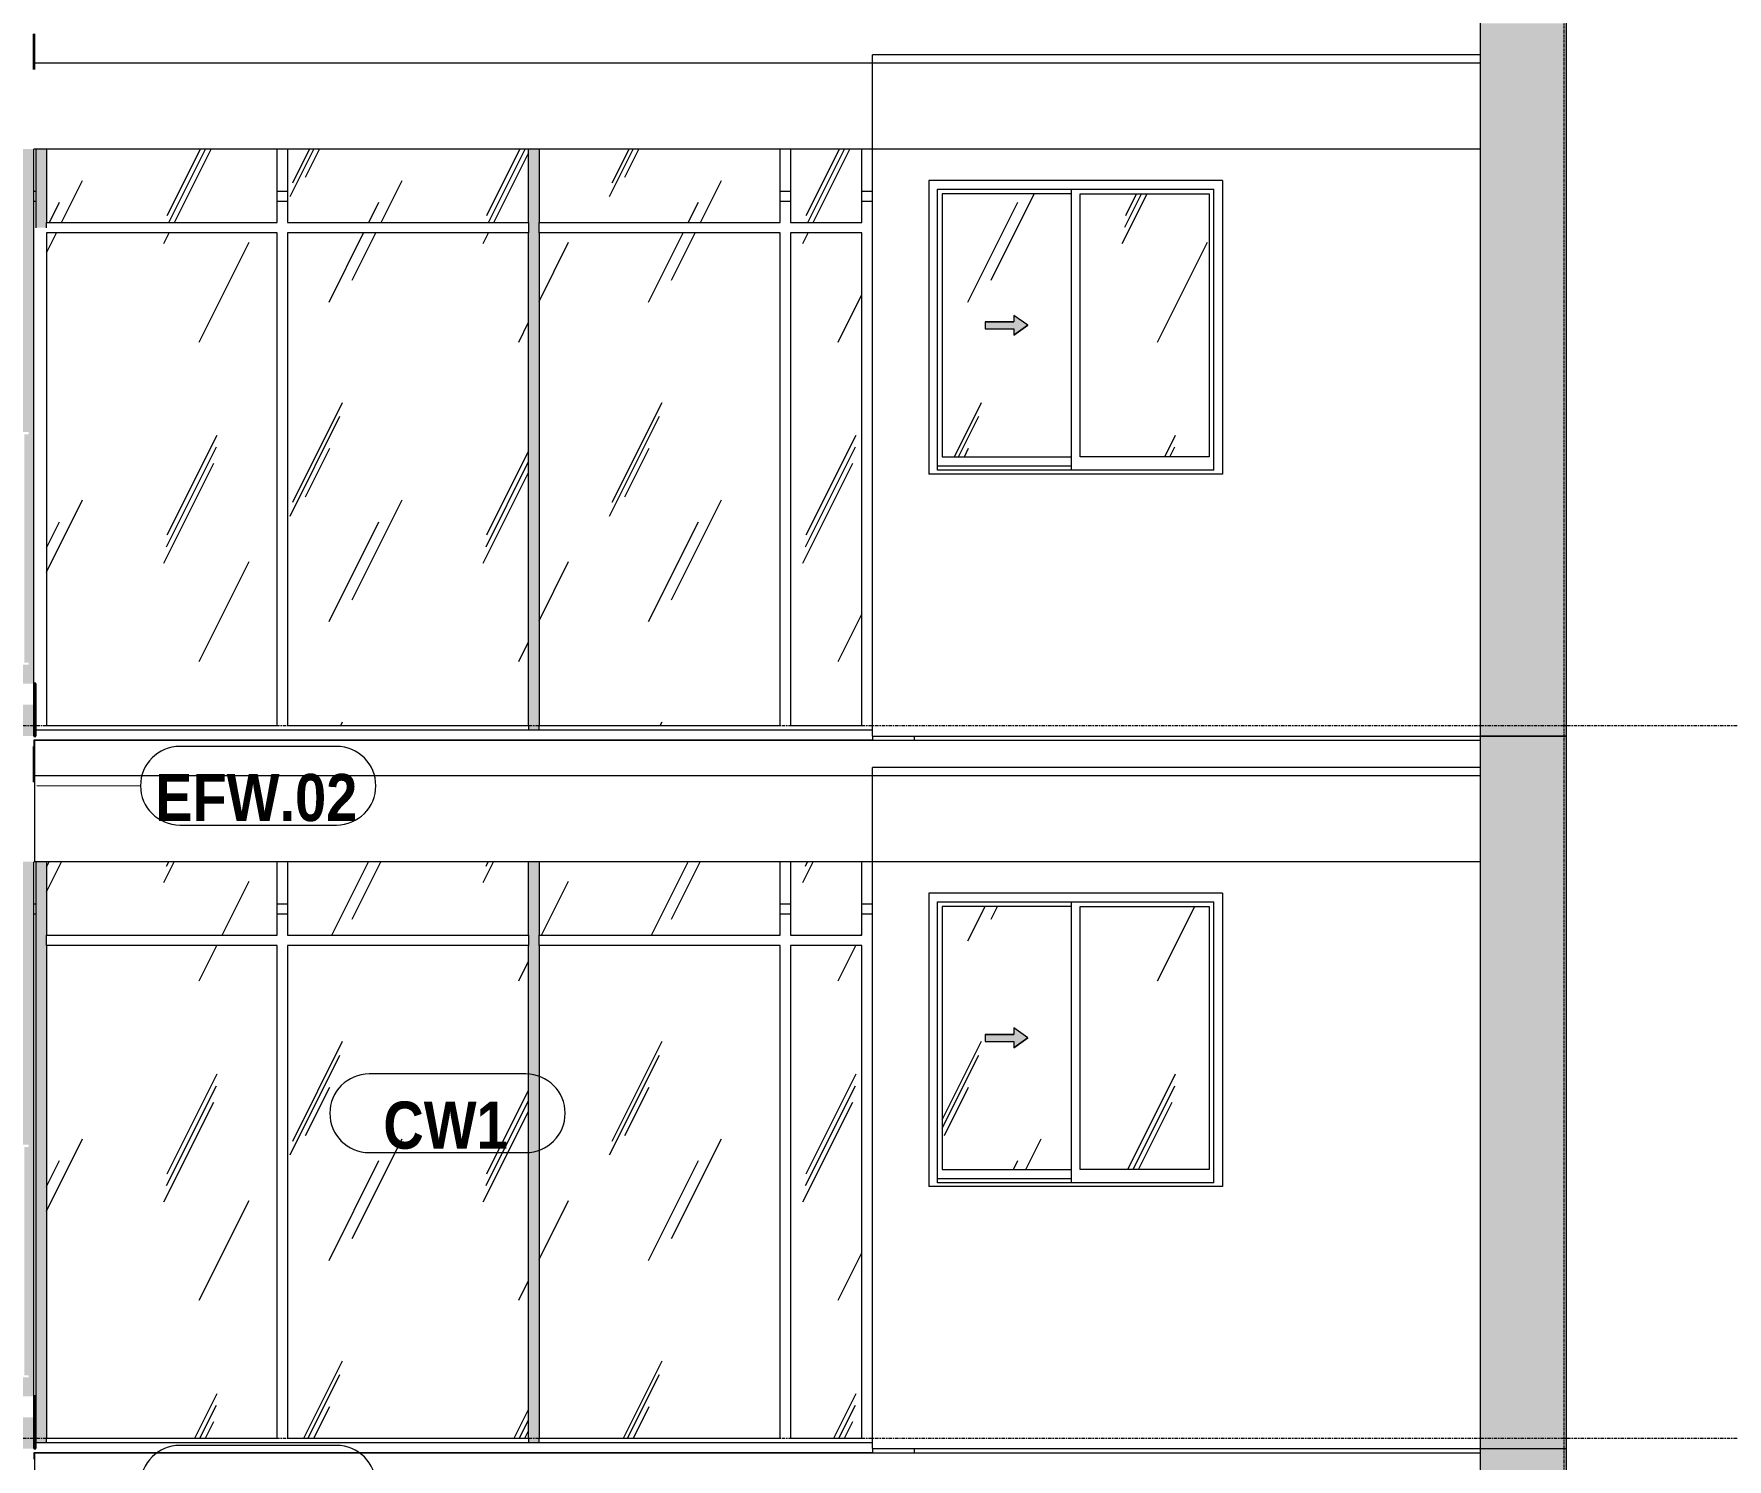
# Model space of a CAD drawing. Header units: millimetres. Extents: x 3451 to 201731, y -8641 to 35300.
# Drawn here: x 176091 to 184169, y 8900 to 15700 of the extents above; entities that cross this region are included whole.
import ezdxf

# ---------------------------------------------------------------- set-up
doc = ezdxf.new("R2010")
doc.units = ezdxf.units.MM
for name, pattern in [('1 NÉT CALL OUT', [6, 3, -3]), ('Centre', [31.75, 6.35, -4.7625, 15.875, -4.7625]), ('Grid Line', [22.225, 12.7, -3.175, 3.175, -3.175])]:
    doc.linetypes.add(name, pattern=pattern)
for name, color, linetype, lineweight in [('0-2', 50, 'Continuous', 5), ('A-CLNG', 13, 'Continuous', 9), ('A-DETL-GENF', 92, 'Continuous', 9), ('A-DETL-GENF-2', 92, '1 NÉT CALL OUT', 9), ('A-FLOR', 192, 'Continuous', 9), ('A-FLOR-1', 10, 'Continuous', 35), ('A-FLOR-2', 7, 'Continuous', 9), ('A-FLOR-LEVL-2', 51, 'Centre', 9), ('A-GLAZ', 151, 'Continuous', 9), ('A-GLAZ-3', 7, '1 NÉT CALL OUT', 9), ('A-GLAZ-CURT', 52, 'Continuous', 9), ('A-GLAZ-CWMG', 51, 'Continuous', 9), ('A-WALL', 113, 'Continuous', 9), ('A-WALL-IDEN', 211, 'Continuous', 9), ('A-WALL-PATT-3', 111, 'Continuous', 5), ('I-WALL-2', 2, 'Continuous', 25), ('S-BEAM-1', 12, 'Continuous', 5), ('S-BEAM-3', 7, 'Continuous', 9), ('S-GRID-1', 1, 'Grid Line', 9)]:
    doc.layers.add(name, color=color, linetype=linetype, lineweight=lineweight)
doc.styles.add('Arial_B', font='arialbd.ttf', dxfattribs={"width": 0.85, "height": 225})
pattern_1 = [(63.435, (-50196.8, 14229.33), (-0.001, 1524.001), [532.46, -2875.304]), (63.435, (-51720.8, 14229.33), (-0.001, 1524.001), [532.46, -2875.304]), (63.435, (-49467.24, 14523.8), (-0.001, 1524.001), [532.46, -2875.304]), (63.435, (-50991.24, 14523.8), (-0.001, 1524.001), [532.46, -2875.304]), (63.435, (-49577.66, 14419.83), (-0.001, 1524.001), [532.46, -2875.304]), (63.435, (-51101.66, 14419.83), (-0.001, 1524.001), [532.46, -2875.304]), (63.435, (-49690.2, 15015.1), (-0.001, 1524.001), [258.8, -3148.965]), (63.435, (-51214.2, 15015.1), (-0.001, 1524.001), [258.8, -3148.965]), (63.435, (-49763.8, 14922.95), (-0.001, 1524.001), [532.46, -2875.304]), (63.435, (-51287.8, 14922.95), (-0.001, 1524.001), [532.46, -2875.304]), (63.435, (-49750.84, 14989.1), (-0.001, 1524.001), [532.46, -2875.304]), (63.435, (-51274.84, 14989.1), (-0.001, 1524.001), [532.46, -2875.304]), (63.435, (-50365.7, 14698.94), (-0.001, 1524.001), [532.46, -2875.304]), (63.435, (-51889.7, 14698.94), (-0.001, 1524.001), [532.46, -2875.304]), (63.435, (-50352.7, 14776.9), (-0.001, 1524.001), [532.46, -2875.304]), (63.435, (-51876.7, 14776.9), (-0.001, 1524.001), [532.46, -2875.304]), (63.435, (-50349.2, 14833.1), (-0.001, 1524.001), [532.46, -2875.304]), (63.435, (-51873.2, 14833.1), (-0.001, 1524.001), [532.46, -2875.304])]

# ---------------------------------------------------------------- blocks, each defined once
blk = doc.blocks.new('NCV_TKTC_KET CAU_rvt-2-TKCS_MẶT CẮT D')
at = {"layer": 'S-BEAM-1'}
for points in [[(-24536.9, 12350), (-24536.9, 12500), (-24736.9, 12500), (-24736.9, 12350)], [(-24536.9, 8950), (-24536.9, 9100), (-24736.9, 9100), (-24736.9, 8950)]]:
    blk.add_hatch(color=256, dxfattribs=at).paths.add_polyline_path(points)
at = {"layer": 'A-FLOR-1'}
for p, q in [((-24535.3, 15530), (-24535.3, 15700)), ((-24535.3, 12130), (-24535.3, 12300))]:
    blk.add_line(p, q, dxfattribs=at)
at = {"layer": 'A-FLOR-2'}
for p, q in [((-17636.9, 15560), (-24535.3, 15560)), ((-24536.8, 12330), (-24536.8, 12300)), ((-24536.8, 12330), (-17636.9, 12330)), ((-20336.9, 12350), (-20336.9, 12330)), ((-17636.9, 12160), (-24535.3, 12160)), ((-24536.8, 8930), (-24536.8, 8900)), ((-24536.8, 8930), (-17636.9, 8930)), ((-20336.9, 8950), (-20336.9, 8930))]:
    blk.add_line(p, q, dxfattribs=at)
at = {"layer": 'S-BEAM-3'}
for p, q in [((-17636.9, 15150), (-24536.9, 15150)), ((-24534.3, 12330), (-17636.9, 12330)), ((-24534.3, 12330), (-24534.3, 11750)), ((-17636.9, 11750), (-24534.3, 11750)), ((-24534.3, 8930), (-17636.9, 8930)), ((-24534.3, 8930), (-24534.3, 8350))]:
    blk.add_line(p, q, dxfattribs=at)
blk = doc.blocks.new('System Panel - Glazed-V330-TKCS_MẶT CẮT D')
at = {"layer": 'A-GLAZ-CURT'}
h = blk.add_hatch(dxfattribs=at)
h.set_pattern_fill('FP_34', color=256, style=0, pattern_type=2)
h.set_pattern_definition(pattern_1)
h.paths.add_polyline_path([(-23376.9, 9000), (-23376.9, 11350), (-24476.9, 11350), (-24476.9, 9000)])
for p, q in [((-23376.9, 11350), (-24476.9, 11350)), ((-24476.9, 11350), (-24476.9, 9000)), ((-23376.9, 9000), (-23376.9, 11350)), ((-24476.9, 9000), (-23376.9, 9000))]:
    blk.add_line(p, q, dxfattribs=at)
blk = doc.blocks.new('System Panel - Glazed-V331-TKCS_MẶT CẮT D')
at = {"layer": 'A-GLAZ-CURT'}
h = blk.add_hatch(dxfattribs=at)
h.set_pattern_fill('FP_34', color=256, style=0, pattern_type=2)
h.set_pattern_definition(pattern_1)
h.paths.add_polyline_path([(-22176.9, 9000), (-22176.9, 11350), (-23326.9, 11350), (-23326.9, 9000)])
for p, q in [((-22176.9, 11350), (-23326.9, 11350)), ((-23326.9, 11350), (-23326.9, 9000)), ((-22176.9, 9000), (-22176.9, 11350)), ((-23326.9, 9000), (-22176.9, 9000))]:
    blk.add_line(p, q, dxfattribs=at)
blk = doc.blocks.new('System Panel - Glazed-V332-TKCS_MẶT CẮT D')
at = {"layer": 'A-GLAZ-CURT'}
h = blk.add_hatch(dxfattribs=at)
h.set_pattern_fill('FP_34', color=256, style=0, pattern_type=2)
h.set_pattern_definition(pattern_1)
h.paths.add_polyline_path([(-21898.4, 9000), (-20976.9, 9000), (-20976.9, 11350), (-22126.9, 11350), (-22126.9, 9000)])
for p, q in [((-20976.9, 11350), (-22126.9, 11350)), ((-22126.9, 11350), (-22126.9, 9000)), ((-20976.9, 9000), (-20976.9, 11350)), ((-22126.9, 9000), (-20976.9, 9000))]:
    blk.add_line(p, q, dxfattribs=at)
blk = doc.blocks.new('System Panel - Glazed-V333-TKCS_MẶT CẮT D')
at = {"layer": 'A-GLAZ-CURT'}
h = blk.add_hatch(dxfattribs=at)
h.set_pattern_fill('FP_34', color=256, style=0, pattern_type=2)
h.set_pattern_definition(pattern_1)
h.paths.add_polyline_path([(-20586.9, 9000), (-20586.9, 11350), (-20926.9, 11350), (-20926.9, 9000), (-20592.2, 9000)])
for p, q in [((-20586.9, 11350), (-20926.9, 11350)), ((-20926.9, 11350), (-20926.9, 9000)), ((-20586.9, 9000), (-20586.9, 11350)), ((-20926.9, 9000), (-20586.9, 9000))]:
    blk.add_line(p, q, dxfattribs=at)
blk = doc.blocks.new('System Panel - Glazed-V334-TKCS_MẶT CẮT D')
at = {"layer": 'A-GLAZ-CURT'}
h = blk.add_hatch(dxfattribs=at)
h.set_pattern_fill('FP_34', color=256, style=0, pattern_type=2)
h.set_pattern_definition(pattern_1)
h.paths.add_polyline_path([(-23376.9, 11400), (-23376.9, 11750), (-24476.9, 11750), (-24476.9, 11400)])
for p, q in [((-24476.9, 11750), (-24476.9, 11400)), ((-23376.9, 11400), (-23376.9, 11750)), ((-24476.9, 11400), (-23376.9, 11400))]:
    blk.add_line(p, q, dxfattribs=at)
blk = doc.blocks.new('System Panel - Glazed-V335-TKCS_MẶT CẮT D')
at = {"layer": 'A-GLAZ-CURT'}
h = blk.add_hatch(dxfattribs=at)
h.set_pattern_fill('FP_34', color=256, style=0, pattern_type=2)
h.set_pattern_definition(pattern_1)
h.paths.add_polyline_path([(-22176.9, 11400), (-22176.9, 11750), (-23326.9, 11750), (-23326.9, 11400)])
for p, q in [((-23326.9, 11750), (-23326.9, 11400)), ((-22176.9, 11400), (-22176.9, 11750)), ((-23326.9, 11400), (-22176.9, 11400))]:
    blk.add_line(p, q, dxfattribs=at)
blk = doc.blocks.new('System Panel - Glazed-V336-TKCS_MẶT CẮT D')
at = {"layer": 'A-GLAZ-CURT'}
h = blk.add_hatch(dxfattribs=at)
h.set_pattern_fill('FP_34', color=256, style=0, pattern_type=2)
h.set_pattern_definition(pattern_1)
h.paths.add_polyline_path([(-20976.9, 11400), (-20976.9, 11750), (-22126.9, 11750), (-22126.9, 11400), (-21898.4, 11400)])
for p, q in [((-22126.9, 11750), (-22126.9, 11400)), ((-20976.9, 11400), (-20976.9, 11750)), ((-22126.9, 11400), (-20976.9, 11400))]:
    blk.add_line(p, q, dxfattribs=at)
blk = doc.blocks.new('System Panel - Glazed-V337-TKCS_MẶT CẮT D')
at = {"layer": 'A-GLAZ-CURT'}
h = blk.add_hatch(dxfattribs=at)
h.set_pattern_fill('FP_34', color=256, style=0, pattern_type=2)
h.set_pattern_definition(pattern_1)
h.paths.add_polyline_path([(-20586.9, 11400), (-20586.9, 11750), (-20926.9, 11750), (-20926.9, 11400), (-20592.2, 11400)])
for p, q in [((-20926.9, 11750), (-20926.9, 11400)), ((-20586.9, 11400), (-20586.9, 11750)), ((-20926.9, 11400), (-20586.9, 11400))]:
    blk.add_line(p, q, dxfattribs=at)
blk = doc.blocks.new('Rectangular Mullion - 50 x 100mm-1286810-TKCS_MẶT CẮT D')
at = {"layer": 'A-GLAZ-CWMG'}
blk.add_hatch(color=256, dxfattribs=at).paths.add_polyline_path([(-24526.9, 11375), (-24476.9, 11375), (-24476.9, 11750), (-24526.9, 11750), (-24526.9, 11690.7)])
for p, q in [((-24526.9, 11750), (-24526.9, 11375)), ((-24476.9, 11375), (-24476.9, 11400))]:
    blk.add_line(p, q, dxfattribs=at)
blk = doc.blocks.new('Rectangular Mullion - 50 x 100mm-V338-TKCS_MẶT CẮT D')
at = {"layer": 'A-GLAZ-CWMG'}
blk.add_hatch(color=256, dxfattribs=at).paths.add_polyline_path([(-24476.9, 8980), (-24476.9, 11375), (-24526.9, 11375), (-24526.9, 8980), (-24510.6, 8980)])
for p, q in [((-24526.9, 11375), (-24526.9, 9200)), ((-24476.9, 11350), (-24476.9, 11375)), ((-24476.9, 8980), (-24476.9, 9000))]:
    blk.add_line(p, q, dxfattribs=at)
blk = doc.blocks.new('Rectangular Mullion - 50 x 100mm-V339-TKCS_MẶT CẮT D')
at = {"layer": 'A-GLAZ-CWMG'}
blk.add_hatch(color=256, dxfattribs=at).paths.add_polyline_path([(-22176.9, 8980), (-22126.9, 8980), (-22126.9, 11375), (-22176.9, 11375), (-22176.9, 9000)])
for p, q in [((-22176.9, 11375), (-22176.9, 11350)), ((-22126.9, 11350), (-22126.9, 11375)), ((-22176.9, 9000), (-22176.9, 8980)), ((-22126.9, 8980), (-22126.9, 9000))]:
    blk.add_line(p, q, dxfattribs=at)
blk = doc.blocks.new('Rectangular Mullion - 50 x 100mm-1286805-TKCS_MẶT CẮT D')
at = {"layer": 'A-GLAZ-CWMG'}
blk.add_hatch(color=256, dxfattribs=at).paths.add_polyline_path([(-22126.9, 7975), (-22126.9, 8350), (-22176.9, 8350), (-22176.9, 7975)])
for p, q in [((-22176.9, 8000), (-22176.9, 7975)), ((-22126.9, 7975), (-22126.9, 8000))]:
    blk.add_line(p, q, dxfattribs=at)
blk = doc.blocks.new('System Panel - Glazed-V486-TKCS_MẶT CẮT D')
at = {"layer": 'A-GLAZ-CURT'}
h = blk.add_hatch(dxfattribs=at)
h.set_pattern_fill('FP_34', color=256, style=0, pattern_type=2)
h.set_pattern_definition(pattern_1)
h.paths.add_polyline_path([(-23376.9, 12400), (-23376.9, 14750), (-24476.9, 14750), (-24476.9, 12400)])
for p, q in [((-23376.9, 14750), (-24476.9, 14750)), ((-24476.9, 14750), (-24476.9, 12400)), ((-23376.9, 12400), (-23376.9, 14750)), ((-24476.9, 12400), (-23376.9, 12400))]:
    blk.add_line(p, q, dxfattribs=at)
blk = doc.blocks.new('System Panel - Glazed-V487-TKCS_MẶT CẮT D')
at = {"layer": 'A-GLAZ-CURT'}
h = blk.add_hatch(dxfattribs=at)
h.set_pattern_fill('FP_34', color=256, style=0, pattern_type=2)
h.set_pattern_definition(pattern_1)
h.paths.add_polyline_path([(-22176.9, 12400), (-22176.9, 14750), (-23326.9, 14750), (-23326.9, 12400)])
for p, q in [((-22176.9, 14750), (-23326.9, 14750)), ((-23326.9, 14750), (-23326.9, 12400)), ((-22176.9, 12400), (-22176.9, 14750)), ((-23326.9, 12400), (-22176.9, 12400))]:
    blk.add_line(p, q, dxfattribs=at)
blk = doc.blocks.new('System Panel - Glazed-V488-TKCS_MẶT CẮT D')
at = {"layer": 'A-GLAZ-CURT'}
h = blk.add_hatch(dxfattribs=at)
h.set_pattern_fill('FP_34', color=256, style=0, pattern_type=2)
h.set_pattern_definition(pattern_1)
h.paths.add_polyline_path([(-20976.9, 12400), (-20976.9, 14750), (-22126.9, 14750), (-22126.9, 12400), (-21898.4, 12400)])
for p, q in [((-20976.9, 14750), (-22126.9, 14750)), ((-22126.9, 14750), (-22126.9, 12400)), ((-20976.9, 12400), (-20976.9, 14750)), ((-22126.9, 12400), (-20976.9, 12400))]:
    blk.add_line(p, q, dxfattribs=at)
blk = doc.blocks.new('System Panel - Glazed-V489-TKCS_MẶT CẮT D')
at = {"layer": 'A-GLAZ-CURT'}
h = blk.add_hatch(dxfattribs=at)
h.set_pattern_fill('FP_34', color=256, style=0, pattern_type=2)
h.set_pattern_definition(pattern_1)
h.paths.add_polyline_path([(-20926.9, 12400), (-20586.9, 12400), (-20586.9, 14750), (-20926.9, 14750), (-20926.9, 14158.1)])
for p, q in [((-20586.9, 14750), (-20926.9, 14750)), ((-20926.9, 14750), (-20926.9, 12400)), ((-20586.9, 12400), (-20586.9, 14750)), ((-20926.9, 12400), (-20586.9, 12400))]:
    blk.add_line(p, q, dxfattribs=at)
blk = doc.blocks.new('System Panel - Glazed-V490-TKCS_MẶT CẮT D')
at = {"layer": 'A-GLAZ-CURT'}
h = blk.add_hatch(dxfattribs=at)
h.set_pattern_fill('FP_34', color=256, style=0, pattern_type=2)
h.set_pattern_definition(pattern_1)
h.paths.add_polyline_path([(-23376.9, 14800), (-23376.9, 15150), (-24476.9, 15150), (-24476.9, 14800)])
for p, q in [((-24476.9, 15150), (-24476.9, 14800)), ((-23376.9, 14800), (-23376.9, 15150)), ((-24476.9, 14800), (-23376.9, 14800))]:
    blk.add_line(p, q, dxfattribs=at)
blk = doc.blocks.new('System Panel - Glazed-V491-TKCS_MẶT CẮT D')
at = {"layer": 'A-GLAZ-CURT'}
h = blk.add_hatch(dxfattribs=at)
h.set_pattern_fill('FP_34', color=256, style=0, pattern_type=2)
h.set_pattern_definition(pattern_1)
h.paths.add_polyline_path([(-22176.9, 14800), (-22176.9, 15150), (-23326.9, 15150), (-23326.9, 14800)])
for p, q in [((-23326.9, 15150), (-23326.9, 14800)), ((-22176.9, 14800), (-22176.9, 15150)), ((-23326.9, 14800), (-22176.9, 14800))]:
    blk.add_line(p, q, dxfattribs=at)
blk = doc.blocks.new('System Panel - Glazed-V492-TKCS_MẶT CẮT D')
at = {"layer": 'A-GLAZ-CURT'}
h = blk.add_hatch(dxfattribs=at)
h.set_pattern_fill('FP_34', color=256, style=0, pattern_type=2)
h.set_pattern_definition(pattern_1)
h.paths.add_polyline_path([(-21898.4, 14800), (-20976.9, 14800), (-20976.9, 15150), (-22126.9, 15150), (-22126.9, 14800)])
for p, q in [((-22126.9, 15150), (-22126.9, 14800)), ((-20976.9, 14800), (-20976.9, 15150)), ((-22126.9, 14800), (-20976.9, 14800))]:
    blk.add_line(p, q, dxfattribs=at)
blk = doc.blocks.new('System Panel - Glazed-V493-TKCS_MẶT CẮT D')
at = {"layer": 'A-GLAZ-CURT'}
h = blk.add_hatch(dxfattribs=at)
h.set_pattern_fill('FP_34', color=256, style=0, pattern_type=2)
h.set_pattern_definition(pattern_1)
h.paths.add_polyline_path([(-20592.2, 14800), (-20586.9, 14800), (-20586.9, 15150), (-20926.9, 15150), (-20926.9, 14800)])
for p, q in [((-20926.9, 15150), (-20926.9, 14800)), ((-20586.9, 14800), (-20586.9, 15150)), ((-20926.9, 14800), (-20586.9, 14800))]:
    blk.add_line(p, q, dxfattribs=at)
blk = doc.blocks.new('1_FAMILY RVT - W01-WxH 1400x1400xmm-V526-TKCS_MẶT CẮT D')
at = {"layer": 'A-DETL-GENF-2'}
blk.add_hatch(color=256, dxfattribs=at).paths.add_polyline_path([(-19862.4, 10862.1), (-19794.7, 10909.5), (-19862.4, 10957), (-19862.4, 10926.5), (-19997.9, 10926.5), (-19997.9, 10892.6), (-19862.4, 10892.6)])
at = {"layer": 'A-GLAZ'}
h = blk.add_hatch(dxfattribs=at)
h.set_pattern_fill('FP_34', color=256, style=0, pattern_type=2)
h.set_pattern_definition(pattern_1)
h.paths.add_polyline_path([(-19589.2, 10282.6), (-19589.2, 11536.5), (-20203.4, 11536.5), (-20203.4, 10282.6)])
h.paths.add_polyline_path([(-19862.4, 10862.1), (-19862.4, 10892.6), (-19997.9, 10892.6), (-19997.9, 10926.5), (-19862.4, 10926.5), (-19862.4, 10957), (-19794.7, 10909.5), (-19818.9, 10892.6)])
h = blk.add_hatch(dxfattribs=at)
h.set_pattern_fill('FP_34', color=256, style=0, pattern_type=2)
h.set_pattern_definition(pattern_1)
h.paths.add_polyline_path([(-19286.1, 10282.6), (-18930.4, 10282.6), (-18930.4, 11536.5), (-19544.7, 11536.5), (-19544.7, 10282.6)])
at = {"layer": 'A-DETL-GENF'}
for p, q in [((-19997.9, 10926.5), (-19997.9, 10892.6)), ((-19997.9, 10926.5), (-19862.4, 10926.5)), ((-19862.4, 10926.5), (-19997.9, 10926.5)), ((-19997.9, 10926.5), (-19997.9, 10892.6)), ((-19862.4, 10957), (-19862.4, 10926.5)), ((-19794.7, 10909.5), (-19862.4, 10957)), ((-19794.7, 10909.5), (-19862.4, 10957)), ((-19862.4, 10957), (-19862.4, 10926.5)), ((-19794.7, 10909.5), (-19862.4, 10862.1)), ((-19862.4, 10862.1), (-19794.7, 10909.5)), ((-19997.9, 10892.6), (-19862.4, 10892.6)), ((-19997.9, 10892.6), (-19862.4, 10892.6)), ((-19862.4, 10892.6), (-19862.4, 10862.1)), ((-19862.4, 10892.6), (-19862.4, 10862.1))]:
    blk.add_line(p, q, dxfattribs=at)
at = {"layer": 'A-GLAZ'}
for p, q in [((-18866.9, 11600), (-20266.9, 11600)), ((-20266.9, 11600), (-20266.9, 10200)), ((-20226, 11559.1), (-18907.9, 11559.1)), ((-20226, 10219), (-20226, 11559.1)), ((-19589.2, 11559.1), (-19589.2, 10219)), ((-18907.9, 10219), (-18907.9, 11559.1)), ((-18866.9, 11600), (-18866.9, 10200)), ((-20203.4, 11536.5), (-20203.4, 10282.6)), ((-19589.2, 11536.5), (-20203.4, 11536.5)), ((-19544.7, 10282.6), (-19544.7, 11536.5)), ((-19544.7, 11536.5), (-18930.4, 11536.5)), ((-18930.4, 11536.5), (-18930.4, 10282.6)), ((-20203.4, 10282.6), (-19589.2, 10282.6)), ((-18930.4, 10282.6), (-19544.7, 10282.6)), ((-18866.9, 10200), (-20266.9, 10200)), ((-19589.2, 10238.1), (-20226, 10238.1)), ((-19589.2, 10238.1), (-20226, 10238.1)), ((-18907.9, 10219), (-20226, 10219))]:
    blk.add_line(p, q, dxfattribs=at)
blk = doc.blocks.new('1_FAMILY RVT - W01-WxH 1400x1400xmm-V527-TKCS_MẶT CẮT D')
at = {"layer": 'A-DETL-GENF-2'}
blk.add_hatch(color=256, dxfattribs=at).paths.add_polyline_path([(-19862.4, 14262.1), (-19794.7, 14309.5), (-19862.4, 14357), (-19862.4, 14326.5), (-19997.9, 14326.5), (-19997.9, 14292.6), (-19862.4, 14292.6)])
at = {"layer": 'A-GLAZ'}
h = blk.add_hatch(dxfattribs=at)
h.set_pattern_fill('FP_34', color=256, style=0, pattern_type=2)
h.set_pattern_definition(pattern_1)
h.paths.add_polyline_path([(-19589.2, 13682.6), (-19589.2, 14936.5), (-20203.4, 14936.5), (-20203.4, 13682.6)])
h.paths.add_polyline_path([(-19862.4, 14262.1), (-19862.4, 14292.6), (-19997.9, 14292.6), (-19997.9, 14326.5), (-19862.4, 14326.5), (-19862.4, 14357), (-19794.7, 14309.5), (-19818.9, 14292.6)])
h = blk.add_hatch(dxfattribs=at)
h.set_pattern_fill('FP_34', color=256, style=0, pattern_type=2)
h.set_pattern_definition(pattern_1)
h.paths.add_polyline_path([(-18930.4, 13682.6), (-18930.4, 14936.5), (-19544.7, 14936.5), (-19544.7, 13682.6), (-19286.1, 13682.6)])
at = {"layer": 'A-DETL-GENF'}
for p, q in [((-19997.9, 14326.5), (-19997.9, 14292.6)), ((-19997.9, 14326.5), (-19862.4, 14326.5)), ((-19862.4, 14326.5), (-19997.9, 14326.5)), ((-19997.9, 14326.5), (-19997.9, 14292.6)), ((-19862.4, 14357), (-19862.4, 14326.5)), ((-19794.7, 14309.5), (-19862.4, 14357)), ((-19794.7, 14309.5), (-19862.4, 14357)), ((-19862.4, 14357), (-19862.4, 14326.5)), ((-19794.7, 14309.5), (-19862.4, 14262.1)), ((-19862.4, 14262.1), (-19794.7, 14309.5)), ((-19997.9, 14292.6), (-19862.4, 14292.6)), ((-19997.9, 14292.6), (-19862.4, 14292.6)), ((-19862.4, 14292.6), (-19862.4, 14262.1)), ((-19862.4, 14292.6), (-19862.4, 14262.1))]:
    blk.add_line(p, q, dxfattribs=at)
at = {"layer": 'A-GLAZ'}
for p, q in [((-18866.9, 15000), (-20266.9, 15000)), ((-20266.9, 15000), (-20266.9, 13600)), ((-20226, 14959.1), (-18907.9, 14959.1)), ((-20226, 13619), (-20226, 14959.1)), ((-19589.2, 14959.1), (-19589.2, 13619)), ((-18907.9, 13619), (-18907.9, 14959.1)), ((-18866.9, 15000), (-18866.9, 13600)), ((-20203.4, 14936.5), (-20203.4, 13682.6)), ((-19589.2, 14936.5), (-20203.4, 14936.5)), ((-19544.7, 13682.6), (-19544.7, 14936.5)), ((-19544.7, 14936.5), (-18930.4, 14936.5)), ((-18930.4, 14936.5), (-18930.4, 13682.6)), ((-20203.4, 13682.6), (-19589.2, 13682.6)), ((-18930.4, 13682.6), (-19544.7, 13682.6)), ((-18866.9, 13600), (-20266.9, 13600)), ((-19589.2, 13638.1), (-20226, 13638.1)), ((-19589.2, 13638.1), (-20226, 13638.1)), ((-18907.9, 13619), (-20226, 13619))]:
    blk.add_line(p, q, dxfattribs=at)
blk = doc.blocks.new('CTL_WALL TAG NO MARK - 10-2062273-TKCS_MẶT CẮT D')
at = {"layer": 'A-WALL-IDEN'}
for p, q in [((-22189.9, 10737.5), (-22937.6, 10737.5)), ((-22937.6, 10362.5), (-22189.9, 10362.5))]:
    blk.add_line(p, q, dxfattribs=at)
for centre, start, end in [((-22937.6, 10550), 90, 270), ((-22189.9, 10550), 270, 90)]:
    blk.add_arc(centre, 187.5, start, end, dxfattribs=at)

msp = doc.modelspace()

# ---------------------------------------------------------------- hatches: boundary and pattern name
at = {"layer": 'A-WALL-PATT-3'}
for points in [[(183390.9, 12350), (183390.9, 15750), (182990.9, 15750), (182990.9, 12350)], [(183400.9, 12350), (183400.9, 15750), (183390.9, 15750), (183390.9, 12350)], [(183390.9, 8950), (183390.9, 12350), (182990.9, 12350), (182990.9, 8950)], [(183400.9, 8950), (183400.9, 12350), (183390.9, 12350), (183390.9, 8950)], [(183390.9, 5550), (183390.9, 8950), (182990.9, 8950), (182990.9, 5550)], [(183400.9, 5550), (183400.9, 8950), (183390.9, 8950), (183390.9, 5550)]]:
    msp.add_hatch(color=256, dxfattribs=at).paths.add_polyline_path(points)
h = msp.add_hatch(color=256, dxfattribs=at)
h.paths.add_polyline_path([(175891, 12600), (176090.9, 12600), (176090.9, 15150), (175891, 15150), (175891, 12700)])
h.paths.add_polyline_path([(176066, 12690), (176016, 12690), (176016, 12700), (176036, 12700), (176036, 13790), (176016, 13790), (176016, 13800), (176066, 13800), (176066, 13790), (176046, 13790), (176046, 12700), (176066, 12700)])
h = msp.add_hatch(color=256, dxfattribs=at)
h.paths.add_polyline_path([(175891, 9200), (176090.9, 9200), (176090.9, 11750), (175891, 11750), (175891, 9223.2)])
h.paths.add_polyline_path([(176016, 9290), (176016, 9300), (176036, 9300), (176036, 10390), (176016, 10390), (176016, 10400), (176066, 10400), (176066, 10390), (176046, 10390), (176046, 9300), (176066, 9300), (176066, 9290), (176036, 9290)])

# ---------------------------------------------------------------- linework, layer by layer
at = {"layer": 'A-CLNG'}
for p, q in [((176090.9, 14950), (176100.9, 14950)), ((177250.9, 14950), (177300.9, 14950)), ((179650.9, 14950), (179700.9, 14950)), ((180040.9, 14950), (180090.9, 14950)), ((176100.9, 14900), (176090.9, 14900)), ((177300.9, 14900), (177250.9, 14900)), ((179700.9, 14900), (179650.9, 14900)), ((180090.9, 14900), (180040.9, 14900)), ((176090.9, 11550), (176100.9, 11550)), ((176100.9, 11500), (176090.9, 11500)), ((177250.9, 11550), (177300.9, 11550)), ((177300.9, 11500), (177250.9, 11500)), ((179650.9, 11550), (179700.9, 11550)), ((179700.9, 11500), (179650.9, 11500)), ((180040.9, 11550), (180090.9, 11550)), ((180090.9, 11500), (180040.9, 11500))]:
    msp.add_line(p, q, dxfattribs=at)
at = {"layer": 'A-FLOR'}
for p, q in [((176100.9, 12380), (180090.9, 12380)), ((180090.9, 12330), (176090.9, 12330)), ((180090.9, 12350), (180090.9, 12330)), ((176100.9, 8980), (180090.9, 8980)), ((180090.9, 8930), (176090.9, 8930)), ((180090.9, 8950), (180090.9, 8930))]:
    msp.add_line(p, q, dxfattribs=at)
at = {"layer": 'A-FLOR-LEVL-2'}
for p, q in [((106972.4, 12400), (198239.7, 12400)), ((106972.4, 9000), (198239.7, 9000))]:
    msp.add_line(p, q, dxfattribs=at)
at = {"layer": 'A-WALL'}
for p, q in [((182990.9, 29350), (182990.9, 2200)), ((183400.9, 29350), (183400.9, 4700)), ((182990.9, 15600), (180090.9, 15600)), ((180090.9, 12350), (180090.9, 15600)), ((176090.9, 12600), (176090.9, 15150)), ((180090.9, 12350), (183400.9, 12350)), ((183400.9, 12350), (182990.9, 12350)), ((182990.9, 12200), (180090.9, 12200)), ((180090.9, 8950), (180090.9, 12200)), ((176090.9, 9200), (176090.9, 11750)), ((180090.9, 8950), (183400.9, 8950))]:
    msp.add_line(p, q, dxfattribs=at)
at = {"layer": 'A-WALL-IDEN'}
msp.add_line((176105.4, 12114.4), (176599.7, 12112.9), dxfattribs=at)
at = {"layer": 'I-WALL-2'}
for p, q in [((176090.9, 12600), (176090.9, 12350)), ((176100.9, 12600), (176090.9, 12600)), ((176100.9, 12350), (176100.9, 12600)), ((176090.9, 12350), (176100.9, 12350)), ((176090.9, 9200), (176090.9, 8950)), ((176100.9, 9200), (176090.9, 9200)), ((176100.9, 8950), (176100.9, 9200)), ((176090.9, 8950), (176100.9, 8950))]:
    msp.add_line(p, q, dxfattribs=at)
at = {"layer": 'S-GRID-1'}
msp.add_line((183390.9, -3541.4), (183390.9, 30542.5), dxfattribs=at)

# ---------------------------------------------------------------- block references
at = {"layer": '0-2'}
msp.add_blockref('NCV_TKTC_KET CAU_rvt-2-TKCS_MẶT CẮT D', (200627.8, 0), dxfattribs=at)
at = {"layer": 'A-GLAZ-3'}
for name in ['1_FAMILY RVT - W01-WxH 1400x1400xmm-V527-TKCS_MẶT CẮT D', '1_FAMILY RVT - W01-WxH 1400x1400xmm-V526-TKCS_MẶT CẮT D']:
    msp.add_blockref(name, (200627.8, 0), dxfattribs=at)
at = {"layer": 'A-GLAZ-CURT'}
for name in ['System Panel - Glazed-V490-TKCS_MẶT CẮT D', 'System Panel - Glazed-V491-TKCS_MẶT CẮT D', 'System Panel - Glazed-V492-TKCS_MẶT CẮT D', 'System Panel - Glazed-V493-TKCS_MẶT CẮT D', 'System Panel - Glazed-V486-TKCS_MẶT CẮT D', 'System Panel - Glazed-V487-TKCS_MẶT CẮT D', 'System Panel - Glazed-V488-TKCS_MẶT CẮT D', 'System Panel - Glazed-V489-TKCS_MẶT CẮT D', 'System Panel - Glazed-V334-TKCS_MẶT CẮT D', 'System Panel - Glazed-V335-TKCS_MẶT CẮT D', 'System Panel - Glazed-V336-TKCS_MẶT CẮT D', 'System Panel - Glazed-V337-TKCS_MẶT CẮT D', 'System Panel - Glazed-V330-TKCS_MẶT CẮT D', 'System Panel - Glazed-V331-TKCS_MẶT CẮT D', 'System Panel - Glazed-V332-TKCS_MẶT CẮT D', 'System Panel - Glazed-V333-TKCS_MẶT CẮT D']:
    msp.add_blockref(name, (200627.8, 0), dxfattribs=at)
at = {"layer": 'A-GLAZ-CWMG'}
for name, p in [('Rectangular Mullion - 50 x 100mm-1286810-TKCS_MẶT CẮT D', (200627.8, 3400)), ('Rectangular Mullion - 50 x 100mm-1286805-TKCS_MẶT CẮT D', (200627.8, 6800)), ('Rectangular Mullion - 50 x 100mm-V339-TKCS_MẶT CẮT D', (200627.8, 3400)), ('Rectangular Mullion - 50 x 100mm-1286810-TKCS_MẶT CẮT D', (200627.8, 0)), ('Rectangular Mullion - 50 x 100mm-1286805-TKCS_MẶT CẮT D', (200627.8, 3400)), ('Rectangular Mullion - 50 x 100mm-V338-TKCS_MẶT CẮT D', (200627.8, 0)), ('Rectangular Mullion - 50 x 100mm-V339-TKCS_MẶT CẮT D', (200627.8, 0))]:
    msp.add_blockref(name, p, dxfattribs=at)
at = {"layer": 'A-WALL-IDEN'}
for p in [(199724.8, 1562.9), (200627.8, 0), (199724.8, -1772.2)]:
    msp.add_blockref('CTL_WALL TAG NO MARK - 10-2062273-TKCS_MẶT CẮT D', p, dxfattribs=at)

# ---------------------------------------------------------------- texts
at = {"layer": 'A-WALL-IDEN', "char_height": 225, "attachment_point": 5, "line_spacing_factor": 0.936439, "style": 'Arial_B'}
for s, insert, width in [('\\pt6.37425,12.75075,19.125,25.49925,31.87575,38.25,44.62425,51.00075,57.375,63.74925,70.12575,76.5,82.87425,89.25075,95.625,101.99925,108.37575,114.75,121.12425,127.50075,133.875,140.24925,146.62575,153,159.37425,165.75075,172.125,178.49925,184.87575,191.25,197.62425,204.00075;EFW.02', (177151.7, 12054.9), 995.775), ('\\pt6.37425,12.75075,19.125,25.49925,31.87575,38.25,44.62425,51.00075,57.375,63.74925,70.12575,76.5,82.87425,89.25075,95.625,101.99925,108.37575,114.75,121.12425,127.50075,133.875,140.24925,146.62575,153,159.37425,165.75075,172.125,178.49925,184.87575,191.25,197.62425,204.00075;CW1', (178054.8, 10492), 615.825)]:
    msp.add_mtext(s, dxfattribs=dict(at, insert=insert, width=width))

doc.saveas('drawing.dxf')
